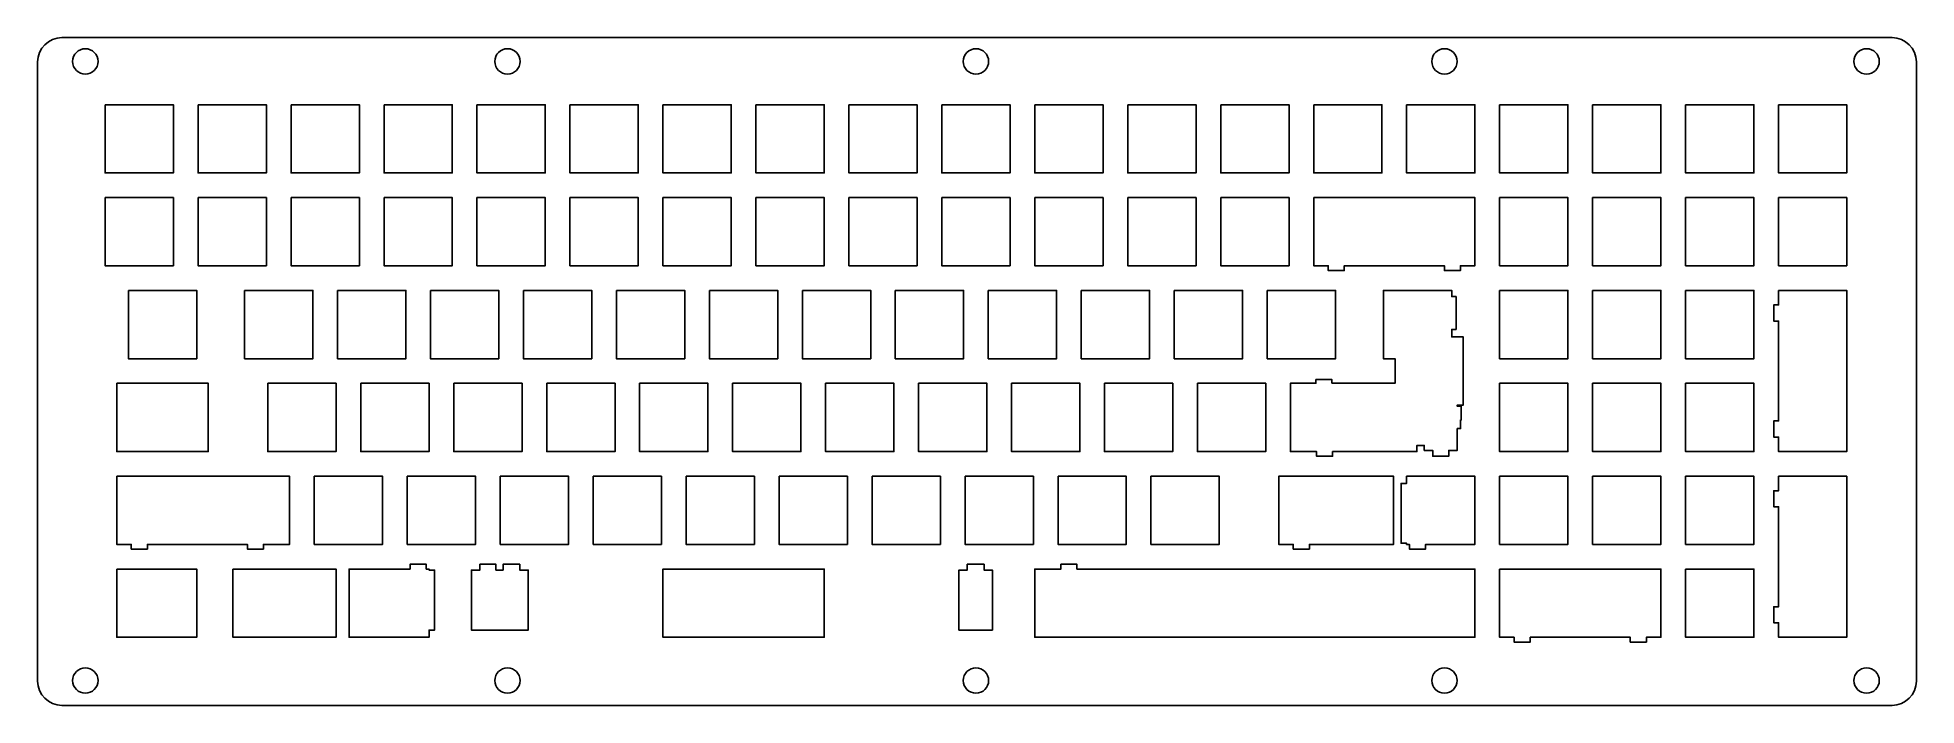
# Model space of a CAD drawing. Extents: x -372 to 13, y -61 to 76.
import ezdxf

# ---------------------------------------------------------------- set-up
doc = ezdxf.new("R2010")
doc.units = 0
doc.layers.add('LAYER_1', color=7, linetype='CONTINUOUS')

msp = doc.modelspace()

# ---------------------------------------------------------------- linework, layer by layer
at = {"layer": 'LAYER_1', "color": 1}
for points in [[(7.5463, -61.4773), (-367.4539, -61.4773), (-368.4594, -61.3754), (-369.3969, -61.0833), (-370.2461, -60.6214), (-370.9865, -60.01), (-371.5979, -59.2695), (-372.0598, -58.4203), (-372.3519, -57.4828), (-372.4538, -56.4773), (-372.4538, 70.5227), (-372.3519, 71.5282), (-372.0598, 72.4657), (-371.5979, 73.3149), (-370.9865, 74.0554), (-370.2461, 74.6668), (-369.3969, 75.1287), (-368.4594, 75.4208), (-367.4539, 75.5227), (7.5463, 75.5227), (8.5518, 75.4208), (9.4893, 75.1287), (10.3385, 74.6668), (11.0789, 74.0554), (11.6903, 73.3149), (12.1522, 72.4657), (12.4443, 71.5282), (12.5462, 70.5227), (12.5462, -56.4773), (12.4443, -57.4828), (12.1522, -58.4203), (11.6903, -59.2695), (11.0789, -60.01), (10.3385, -60.6214), (9.4893, -61.0833), (8.5518, -61.3754), (7.5463, -61.4773)], [(-362.6654, 73.2284), (-362.1414, 73.1756), (-361.6534, 73.0241), (-361.2117, 72.7844), (-360.8269, 72.4669), (-360.5094, 72.0821), (-360.2697, 71.6404), (-360.1182, 71.1524), (-360.0654, 70.6284), (-360.1182, 70.1044), (-360.2697, 69.6164), (-360.5094, 69.1747), (-360.8269, 68.7899), (-361.2117, 68.4724), (-361.6534, 68.2327), (-362.1414, 68.0812), (-362.6654, 68.0284), (-363.1894, 68.0812), (-363.6774, 68.2327), (-364.1191, 68.4724), (-364.5039, 68.7899), (-364.8214, 69.1747), (-365.0611, 69.6164), (-365.2126, 70.1044), (-365.2654, 70.6284), (-365.2126, 71.1524), (-365.0611, 71.6404), (-364.8214, 72.0821), (-364.5039, 72.4669), (-364.1191, 72.7844), (-363.6774, 73.0241), (-363.1894, 73.1756), (-362.6654, 73.2284)], [(-276.1653, 73.2284), (-275.6413, 73.1756), (-275.1533, 73.0241), (-274.7116, 72.7844), (-274.3268, 72.4669), (-274.0093, 72.0821), (-273.7696, 71.6404), (-273.6181, 71.1524), (-273.5653, 70.6284), (-273.6181, 70.1044), (-273.7696, 69.6164), (-274.0093, 69.1747), (-274.3268, 68.7899), (-274.7116, 68.4724), (-275.1533, 68.2327), (-275.6413, 68.0812), (-276.1653, 68.0284), (-276.6893, 68.0812), (-277.1773, 68.2327), (-277.619, 68.4724), (-278.0038, 68.7899), (-278.3213, 69.1747), (-278.561, 69.6164), (-278.7125, 70.1044), (-278.7653, 70.6284), (-278.7125, 71.1524), (-278.561, 71.6404), (-278.3213, 72.0821), (-278.0038, 72.4669), (-277.619, 72.7844), (-277.1773, 73.0241), (-276.6893, 73.1756), (-276.1653, 73.2284)], [(-180.1654, 73.2284), (-179.6414, 73.1756), (-179.1534, 73.0241), (-178.7117, 72.7844), (-178.3269, 72.4669), (-178.0094, 72.0821), (-177.7697, 71.6404), (-177.6182, 71.1524), (-177.5654, 70.6284), (-177.6182, 70.1044), (-177.7697, 69.6164), (-178.0094, 69.1747), (-178.3269, 68.7899), (-178.7117, 68.4724), (-179.1534, 68.2327), (-179.6414, 68.0812), (-180.1654, 68.0284), (-180.6894, 68.0812), (-181.1774, 68.2327), (-181.6191, 68.4724), (-182.0039, 68.7899), (-182.3214, 69.1747), (-182.5611, 69.6164), (-182.7126, 70.1044), (-182.7654, 70.6284), (-182.7126, 71.1524), (-182.5611, 71.6404), (-182.3214, 72.0821), (-182.0039, 72.4669), (-181.6191, 72.7844), (-181.1774, 73.0241), (-180.6894, 73.1756), (-180.1654, 73.2284)], [(-84.1654, 73.2284), (-83.6414, 73.1756), (-83.1534, 73.0241), (-82.7117, 72.7844), (-82.3269, 72.4669), (-82.0094, 72.0821), (-81.7697, 71.6404), (-81.6182, 71.1524), (-81.5654, 70.6284), (-81.6182, 70.1044), (-81.7697, 69.6164), (-82.0094, 69.1747), (-82.3269, 68.7899), (-82.7117, 68.4724), (-83.1534, 68.2327), (-83.6414, 68.0812), (-84.1654, 68.0284), (-84.6894, 68.0812), (-85.1774, 68.2327), (-85.6191, 68.4724), (-86.0039, 68.7899), (-86.3214, 69.1747), (-86.5611, 69.6164), (-86.7126, 70.1044), (-86.7654, 70.6284), (-86.7126, 71.1524), (-86.5611, 71.6404), (-86.3214, 72.0821), (-86.0039, 72.4669), (-85.6191, 72.7844), (-85.1774, 73.0241), (-84.6894, 73.1756), (-84.1654, 73.2284)], [(2.3346, 73.2284), (2.8586, 73.1756), (3.3466, 73.0241), (3.7883, 72.7844), (4.1731, 72.4669), (4.4906, 72.0821), (4.7303, 71.6404), (4.8818, 71.1524), (4.9346, 70.6284), (4.8818, 70.1044), (4.7303, 69.6164), (4.4906, 69.1747), (4.1731, 68.7899), (3.7883, 68.4724), (3.3466, 68.2327), (2.8586, 68.0812), (2.3346, 68.0284), (1.8106, 68.0812), (1.3226, 68.2327), (0.8809, 68.4724), (0.4961, 68.7899), (0.1786, 69.1747), (-0.0611, 69.6164), (-0.2126, 70.1044), (-0.2654, 70.6284), (-0.2126, 71.1524), (-0.0611, 71.6404), (0.1786, 72.0821), (0.4961, 72.4669), (0.8809, 72.7844), (1.3226, 73.0241), (1.8106, 73.1756), (2.3346, 73.2284)], [(-358.6159, 61.754), (-358.6159, 47.754), (-344.6159, 47.754), (-344.6159, 61.754), (-358.6159, 61.754)], [(-339.5659, 61.754), (-339.5659, 47.754), (-325.5659, 47.754), (-325.5659, 61.754), (-339.5659, 61.754)], [(-320.5159, 61.754), (-320.5159, 47.754), (-306.5159, 47.754), (-306.5159, 61.754), (-320.5159, 61.754)], [(-301.4659, 61.754), (-301.4659, 47.754), (-287.4659, 47.754), (-287.4659, 61.754), (-301.4659, 61.754)], [(-282.4159, 61.754), (-282.4159, 47.754), (-268.4159, 47.754), (-268.4159, 61.754), (-282.4159, 61.754)], [(-263.3669, 61.754), (-263.3669, 47.754), (-249.3669, 47.754), (-249.3669, 61.754), (-263.3669, 61.754)], [(-244.3169, 61.754), (-244.3169, 47.754), (-230.3159, 47.754), (-230.3159, 61.754), (-244.3169, 61.754)], [(-225.2659, 61.754), (-225.2659, 47.754), (-211.2659, 47.754), (-211.2659, 61.754), (-225.2659, 61.754)], [(-206.2159, 61.754), (-206.2159, 47.754), (-192.2159, 47.754), (-192.2159, 61.754), (-206.2159, 61.754)], [(-187.1659, 61.754), (-187.1659, 47.754), (-173.1659, 47.754), (-173.1659, 61.754), (-187.1659, 61.754)], [(-168.1159, 61.754), (-168.1159, 47.754), (-154.1159, 47.754), (-154.1159, 61.754), (-168.1159, 61.754)], [(-149.0659, 61.754), (-149.0659, 47.754), (-135.0659, 47.754), (-135.0659, 61.754), (-149.0659, 61.754)], [(-130.0159, 61.754), (-130.0159, 47.754), (-116.0159, 47.754), (-116.0159, 61.754), (-130.0159, 61.754)], [(-110.9659, 61.754), (-110.9659, 47.754), (-96.9659, 47.754), (-96.9659, 61.754), (-110.9659, 61.754)], [(-91.9159, 61.754), (-91.9159, 47.754), (-77.9159, 47.754), (-77.9159, 61.754), (-91.9159, 61.754)], [(-72.8659, 61.754), (-72.8659, 47.754), (-58.8659, 47.754), (-58.8659, 61.754), (-72.8659, 61.754)], [(-53.8159, 61.754), (-53.8159, 47.754), (-39.8159, 47.754), (-39.8159, 61.754), (-53.8159, 61.754)], [(-34.7659, 61.754), (-34.7659, 47.754), (-20.7659, 47.754), (-20.7659, 61.754), (-34.7659, 61.754)], [(-15.7159, 61.754), (-15.7159, 47.754), (-1.7159, 47.754), (-1.7159, 61.754), (-15.7159, 61.754)], [(-358.6159, 42.704), (-358.6159, 28.704), (-344.6159, 28.704), (-344.6159, 42.704), (-358.6159, 42.704)], [(-339.5659, 42.704), (-339.5659, 28.704), (-325.5659, 28.704), (-325.5659, 42.704), (-339.5659, 42.704)], [(-320.5159, 42.704), (-320.5159, 28.704), (-306.5159, 28.704), (-306.5159, 42.704), (-320.5159, 42.704)], [(-301.4659, 42.704), (-301.4659, 28.704), (-287.4659, 28.704), (-287.4659, 42.704), (-301.4659, 42.704)], [(-282.4159, 42.704), (-282.4159, 28.704), (-268.4159, 28.704), (-268.4159, 42.704), (-282.4159, 42.704)], [(-263.3669, 42.704), (-263.3669, 28.704), (-249.3669, 28.704), (-249.3669, 42.704), (-263.3669, 42.704)], [(-244.3169, 42.704), (-244.3169, 28.704), (-230.3159, 28.704), (-230.3159, 42.704), (-244.3169, 42.704)], [(-225.2659, 42.704), (-225.2659, 28.704), (-211.2659, 28.704), (-211.2659, 42.704), (-225.2659, 42.704)], [(-206.2159, 42.704), (-206.2159, 28.704), (-192.2159, 28.704), (-192.2159, 42.704), (-206.2159, 42.704)], [(-187.1659, 42.704), (-187.1659, 28.704), (-173.1659, 28.704), (-173.1659, 42.704), (-187.1659, 42.704)], [(-168.1159, 42.704), (-168.1159, 28.704), (-154.1159, 28.704), (-154.1159, 42.704), (-168.1159, 42.704)], [(-149.0659, 42.704), (-149.0659, 28.704), (-135.0659, 28.704), (-135.0659, 42.704), (-149.0659, 42.704)], [(-130.0159, 42.704), (-130.0159, 28.704), (-116.0159, 28.704), (-116.0159, 42.704), (-130.0159, 42.704)], [(-110.9659, 42.704), (-110.9659, 28.704), (-107.9919, 28.704), (-107.9919, 27.734), (-104.6909, 27.734), (-104.6909, 28.704), (-84.1909, 28.704), (-84.1909, 27.734), (-80.8909, 27.734), (-80.8909, 28.704), (-77.9159, 28.704), (-77.9159, 42.704), (-110.9659, 42.704)], [(-72.8659, 42.704), (-72.8659, 28.704), (-58.8659, 28.704), (-58.8659, 42.704), (-72.8659, 42.704)], [(-53.8159, 42.704), (-53.8159, 28.704), (-39.8159, 28.704), (-39.8159, 42.704), (-53.8159, 42.704)], [(-34.7659, 42.704), (-34.7659, 28.704), (-20.7659, 28.704), (-20.7659, 42.704), (-34.7659, 42.704)], [(-15.7159, 42.704), (-15.7159, 28.704), (-1.7159, 28.704), (-1.7159, 42.704), (-15.7159, 42.704)], [(-353.8539, 23.654), (-353.8539, 9.654), (-339.8539, 9.654), (-339.8539, 23.654), (-353.8539, 23.654)], [(-330.0409, 23.654), (-330.0409, 9.654), (-316.0409, 9.654), (-316.0409, 23.654), (-330.0409, 23.654)], [(-310.9909, 23.654), (-310.9909, 9.654), (-296.9909, 9.654), (-296.9909, 23.654), (-310.9909, 23.654)], [(-291.9409, 23.654), (-291.9409, 9.654), (-277.9409, 9.654), (-277.9409, 23.654), (-291.9409, 23.654)], [(-272.8909, 23.654), (-272.8909, 9.654), (-258.8909, 9.654), (-258.8909, 23.654), (-272.8909, 23.654)], [(-253.8409, 23.654), (-253.8409, 9.654), (-239.8409, 9.654), (-239.8409, 23.654), (-253.8409, 23.654)], [(-234.7909, 23.654), (-234.7909, 9.654), (-220.7909, 9.654), (-220.7909, 23.654), (-234.7909, 23.654)], [(-215.7409, 23.654), (-215.7409, 9.654), (-201.7409, 9.654), (-201.7409, 23.654), (-215.7409, 23.654)], [(-196.6909, 23.654), (-196.6909, 9.654), (-182.6909, 9.654), (-182.6909, 23.654), (-196.6909, 23.654)], [(-177.6409, 23.654), (-177.6409, 9.654), (-163.6409, 9.654), (-163.6409, 23.654), (-177.6409, 23.654)], [(-158.5909, 23.654), (-158.5909, 9.654), (-144.5909, 9.654), (-144.5909, 23.654), (-158.5909, 23.654)], [(-139.5409, 23.654), (-139.5409, 9.654), (-125.5409, 9.654), (-125.5409, 23.654), (-139.5409, 23.654)], [(-120.4909, 23.654), (-120.4909, 9.654), (-106.4919, 9.654), (-106.4919, 23.654), (-120.4909, 23.654)], [(-107.2164, 4.604), (-107.2164, 5.354), (-110.5164, 5.354), (-110.5164, 4.604), (-115.7289, 4.604), (-115.7289, -9.396), (-110.3729, -9.396), (-110.3729, -10.366), (-107.0739, -10.366), (-107.0739, -9.396), (-89.8229, -9.396), (-89.8229, -8.146), (-88.2979, -8.146), (-88.2979, -9.166), (-86.5729, -9.166), (-86.5729, -10.366), (-83.2729, -10.366), (-83.2729, -9.166), (-81.5479, -9.166), (-81.5479, -4.696), (-80.8654, -4.696), (-80.8654, -2.896), (-80.7229, -2.896), (-80.7229, -0.096), (-81.5479, -0.096), (-81.5479, 0.129), (-80.2979, 0.129), (-80.2979, 14.129), (-82.6789, 14.129), (-82.6789, 15.654), (-81.7679, 15.654), (-81.7679, 22.404), (-82.6789, 22.404), (-82.6789, 23.654), (-96.6789, 23.654), (-96.6789, 9.654), (-94.2979, 9.654), (-94.2979, 4.604), (-107.2164, 4.604)], [(-72.8659, 23.654), (-72.8659, 9.654), (-58.8659, 9.654), (-58.8659, 23.654), (-72.8659, 23.654)], [(-53.8159, 23.654), (-53.8159, 9.654), (-39.8159, 9.654), (-39.8159, 23.654), (-53.8159, 23.654)], [(-34.7659, 23.654), (-34.7659, 9.654), (-20.7659, 9.654), (-20.7659, 23.654), (-34.7659, 23.654)], [(-15.7159, 23.654), (-15.7159, 20.68), (-16.6859, 20.68), (-16.6859, 17.379), (-15.7159, 17.379), (-15.7159, -3.121), (-16.6859, -3.121), (-16.6859, -6.421), (-15.7159, -6.421), (-15.7159, -9.396), (-1.7159, -9.396), (-1.7159, 23.654), (-15.7159, 23.654)], [(-356.2349, 4.604), (-356.2349, -9.396), (-337.4729, -9.396), (-337.4729, 4.604), (-356.2349, 4.604)], [(-325.2789, 4.604), (-325.2789, -9.396), (-311.2789, -9.396), (-311.2789, 4.604), (-325.2789, 4.604)], [(-306.2289, 4.604), (-306.2289, -9.396), (-292.2289, -9.396), (-292.2289, 4.604), (-306.2289, 4.604)], [(-287.1789, 4.604), (-287.1789, -9.396), (-273.1789, -9.396), (-273.1789, 4.604), (-287.1789, 4.604)], [(-268.1289, 4.604), (-268.1289, -9.396), (-254.1289, -9.396), (-254.1289, 4.604), (-268.1289, 4.604)], [(-249.0789, 4.604), (-249.0789, -9.396), (-235.0789, -9.396), (-235.0789, 4.604), (-249.0789, 4.604)], [(-230.0289, 4.604), (-230.0289, -9.396), (-216.0289, -9.396), (-216.0289, 4.604), (-230.0289, 4.604)], [(-210.9789, 4.604), (-210.9789, -9.396), (-196.9789, -9.396), (-196.9789, 4.604), (-210.9789, 4.604)], [(-191.9289, 4.604), (-191.9289, -9.396), (-177.9289, -9.396), (-177.9289, 4.604), (-191.9289, 4.604)], [(-172.8789, 4.604), (-172.8789, -9.396), (-158.8789, -9.396), (-158.8789, 4.604), (-172.8789, 4.604)], [(-153.8289, 4.604), (-153.8289, -9.396), (-139.8289, -9.396), (-139.8289, 4.604), (-153.8289, 4.604)], [(-134.7789, 4.604), (-134.7789, -9.396), (-120.7789, -9.396), (-120.7789, 4.604), (-134.7789, 4.604)], [(-72.8659, 4.604), (-72.8659, -9.396), (-58.8659, -9.396), (-58.8659, 4.604), (-72.8659, 4.604)], [(-53.8159, 4.604), (-53.8159, -9.396), (-39.8159, -9.396), (-39.8159, 4.604), (-53.8159, 4.604)], [(-34.7659, 4.604), (-34.7659, -9.396), (-20.7659, -9.396), (-20.7659, 4.604), (-34.7659, 4.604)], [(-356.2349, -14.446), (-356.2349, -28.446), (-353.2599, -28.446), (-353.2599, -29.416), (-349.9599, -29.416), (-349.9599, -28.446), (-329.4599, -28.446), (-329.4599, -29.416), (-326.1599, -29.416), (-326.1599, -28.446), (-320.8039, -28.446), (-320.8039, -14.446), (-356.2349, -14.446)], [(-315.7539, -14.446), (-315.7539, -28.446), (-301.7539, -28.446), (-301.7539, -14.446), (-315.7539, -14.446)], [(-296.7039, -14.446), (-296.7039, -28.446), (-282.7039, -28.446), (-282.7039, -14.446), (-296.7039, -14.446)], [(-277.6539, -14.446), (-277.6539, -28.446), (-263.6539, -28.446), (-263.6539, -14.446), (-277.6539, -14.446)], [(-258.6039, -14.446), (-258.6039, -28.446), (-244.6039, -28.446), (-244.6039, -14.446), (-258.6039, -14.446)], [(-239.5539, -14.446), (-239.5539, -28.446), (-225.5539, -28.446), (-225.5539, -14.446), (-239.5539, -14.446)], [(-220.5039, -14.446), (-220.5039, -28.446), (-206.5039, -28.446), (-206.5039, -14.446), (-220.5039, -14.446)], [(-201.4539, -14.446), (-201.4539, -28.446), (-187.4539, -28.446), (-187.4539, -14.446), (-201.4539, -14.446)], [(-182.4039, -14.446), (-182.4039, -28.446), (-168.4039, -28.446), (-168.4039, -14.446), (-182.4039, -14.446)], [(-163.3539, -14.446), (-163.3539, -28.446), (-149.3539, -28.446), (-149.3539, -14.446), (-163.3539, -14.446)], [(-144.3039, -14.446), (-144.3039, -28.446), (-130.3039, -28.446), (-130.3039, -14.446), (-144.3039, -14.446)], [(-94.5849, -23.745), (-94.5849, -28.446), (-111.8349, -28.446), (-111.8349, -29.416), (-115.1349, -29.416), (-115.1349, -28.446), (-118.1099, -28.446), (-118.1099, -14.446), (-94.5849, -14.446), (-94.5849, -19.146), (-94.5849, -23.745)], [(-93.0599, -19.146), (-93.0599, -23.745), (-93.0599, -28.215), (-91.9159, -28.215), (-91.9159, -28.446), (-91.3349, -28.446), (-91.3349, -29.416), (-88.0349, -29.416), (-88.0349, -28.446), (-77.9159, -28.446), (-77.9159, -14.446), (-91.9159, -14.446), (-91.9159, -15.916), (-93.0599, -15.916), (-93.0599, -19.146)], [(-72.8659, -14.446), (-72.8659, -28.446), (-58.8659, -28.446), (-58.8659, -14.446), (-72.8659, -14.446)], [(-53.8159, -14.446), (-53.8159, -28.446), (-39.8159, -28.446), (-39.8159, -14.446), (-53.8159, -14.446)], [(-34.7659, -14.446), (-34.7659, -28.446), (-20.7659, -28.446), (-20.7659, -14.446), (-34.7659, -14.446)], [(-15.7159, -14.446), (-15.7159, -17.421), (-16.6859, -17.421), (-16.6859, -20.721), (-15.7159, -20.721), (-15.7159, -41.221), (-16.6859, -41.221), (-16.6859, -44.521), (-15.7159, -44.521), (-15.7159, -47.495), (-1.7159, -47.495), (-1.7159, -14.446), (-15.7159, -14.446)], [(-356.2349, -33.495), (-356.2349, -47.495), (-339.8539, -47.495), (-339.8539, -33.495), (-356.2349, -33.495)], [(-332.4229, -33.495), (-332.4229, -47.495), (-311.2789, -47.495), (-311.2789, -33.495), (-332.4229, -33.495)], [(-291.0919, -38.195), (-291.0919, -33.725), (-292.2289, -33.725), (-292.2289, -33.495), (-292.8169, -33.495), (-292.8169, -32.525), (-296.1169, -32.525), (-296.1169, -33.495), (-308.6099, -33.495), (-308.6099, -47.495), (-292.2289, -47.495), (-292.2289, -46.025), (-291.0919, -46.025), (-291.0919, -42.794), (-291.0919, -38.195)], [(-271.9159, -38.195), (-271.9159, -42.794), (-271.9159, -46.025), (-283.5479, -46.025), (-283.5479, -42.794), (-283.5479, -38.195), (-283.5479, -33.725), (-281.8229, -33.725), (-281.8229, -32.525), (-278.5229, -32.525), (-278.5229, -33.725), (-277.0659, -33.725), (-277.0659, -32.525), (-273.6409, -32.525), (-273.6409, -33.725), (-271.9159, -33.725), (-271.9159, -38.195)], [(-211.2659, -42.795), (-211.2659, -38.196), (-211.2659, -33.495), (-244.3169, -33.495), (-244.3169, -38.196), (-244.3169, -42.795), (-244.3169, -47.495), (-211.2659, -47.495), (-211.2659, -42.795)], [(-176.7909, -38.195), (-176.7909, -42.794), (-176.7909, -46.025), (-183.6659, -46.025), (-183.6659, -42.794), (-183.6659, -38.195), (-183.6659, -33.725), (-181.9409, -33.725), (-181.9409, -32.525), (-178.5159, -32.525), (-178.5159, -33.725), (-176.7909, -33.725), (-176.7909, -38.195)], [(-149.3539, -33.495), (-96.9659, -33.495), (-77.9159, -33.495), (-77.9159, -47.495), (-96.9659, -47.495), (-149.3539, -47.495), (-168.1159, -47.495), (-168.1159, -42.794), (-168.1159, -38.195), (-168.1159, -33.495), (-162.7659, -33.495), (-162.7659, -32.525), (-159.4659, -32.525), (-159.4659, -33.495), (-149.3539, -33.495)], [(-72.8659, -33.495), (-72.8659, -47.495), (-69.8909, -47.495), (-69.8909, -48.465), (-66.5909, -48.465), (-66.5909, -47.495), (-46.0909, -47.495), (-46.0909, -48.465), (-42.7909, -48.465), (-42.7909, -47.495), (-39.8159, -47.495), (-39.8159, -33.495), (-72.8659, -33.495)], [(-34.7659, -33.495), (-34.7659, -47.495), (-20.7659, -47.495), (-20.7659, -33.495), (-34.7659, -33.495)], [(-362.6654, -53.7716), (-362.1414, -53.8244), (-361.6534, -53.9759), (-361.2117, -54.2156), (-360.8269, -54.5331), (-360.5094, -54.9179), (-360.2697, -55.3596), (-360.1182, -55.8476), (-360.0654, -56.3716), (-360.1182, -56.8956), (-360.2697, -57.3836), (-360.5094, -57.8253), (-360.8269, -58.2101), (-361.2117, -58.5276), (-361.6534, -58.7673), (-362.1414, -58.9188), (-362.6654, -58.9716), (-363.1894, -58.9188), (-363.6774, -58.7673), (-364.1191, -58.5276), (-364.5039, -58.2101), (-364.8214, -57.8253), (-365.0611, -57.3836), (-365.2126, -56.8956), (-365.2654, -56.3716), (-365.2126, -55.8476), (-365.0611, -55.3596), (-364.8214, -54.9179), (-364.5039, -54.5331), (-364.1191, -54.2156), (-363.6774, -53.9759), (-363.1894, -53.8244), (-362.6654, -53.7716)], [(-276.1653, -53.7716), (-275.6413, -53.8244), (-275.1533, -53.9759), (-274.7116, -54.2156), (-274.3268, -54.5331), (-274.0093, -54.9179), (-273.7696, -55.3596), (-273.6181, -55.8476), (-273.5653, -56.3716), (-273.6181, -56.8956), (-273.7696, -57.3836), (-274.0093, -57.8253), (-274.3268, -58.2101), (-274.7116, -58.5276), (-275.1533, -58.7673), (-275.6413, -58.9188), (-276.1653, -58.9716), (-276.6893, -58.9188), (-277.1773, -58.7673), (-277.619, -58.5276), (-278.0038, -58.2101), (-278.3213, -57.8253), (-278.561, -57.3836), (-278.7125, -56.8956), (-278.7653, -56.3716), (-278.7125, -55.8476), (-278.561, -55.3596), (-278.3213, -54.9179), (-278.0038, -54.5331), (-277.619, -54.2156), (-277.1773, -53.9759), (-276.6893, -53.8244), (-276.1653, -53.7716)], [(-180.1654, -53.7716), (-179.6414, -53.8244), (-179.1534, -53.9759), (-178.7117, -54.2156), (-178.3269, -54.5331), (-178.0094, -54.9179), (-177.7697, -55.3596), (-177.6182, -55.8476), (-177.5654, -56.3716), (-177.6182, -56.8956), (-177.7697, -57.3836), (-178.0094, -57.8253), (-178.3269, -58.2101), (-178.7117, -58.5276), (-179.1534, -58.7673), (-179.6414, -58.9188), (-180.1654, -58.9716), (-180.6894, -58.9188), (-181.1774, -58.7673), (-181.6191, -58.5276), (-182.0039, -58.2101), (-182.3214, -57.8253), (-182.5611, -57.3836), (-182.7126, -56.8956), (-182.7654, -56.3716), (-182.7126, -55.8476), (-182.5611, -55.3596), (-182.3214, -54.9179), (-182.0039, -54.5331), (-181.6191, -54.2156), (-181.1774, -53.9759), (-180.6894, -53.8244), (-180.1654, -53.7716)], [(-84.1654, -53.7716), (-83.6414, -53.8244), (-83.1534, -53.9759), (-82.7117, -54.2156), (-82.3269, -54.5331), (-82.0094, -54.9179), (-81.7697, -55.3596), (-81.6182, -55.8476), (-81.5654, -56.3716), (-81.6182, -56.8956), (-81.7697, -57.3836), (-82.0094, -57.8253), (-82.3269, -58.2101), (-82.7117, -58.5276), (-83.1534, -58.7673), (-83.6414, -58.9188), (-84.1654, -58.9716), (-84.6894, -58.9188), (-85.1774, -58.7673), (-85.6191, -58.5276), (-86.0039, -58.2101), (-86.3214, -57.8253), (-86.5611, -57.3836), (-86.7126, -56.8956), (-86.7654, -56.3716), (-86.7126, -55.8476), (-86.5611, -55.3596), (-86.3214, -54.9179), (-86.0039, -54.5331), (-85.6191, -54.2156), (-85.1774, -53.9759), (-84.6894, -53.8244), (-84.1654, -53.7716)], [(2.3346, -53.7716), (2.8586, -53.8244), (3.3466, -53.9759), (3.7883, -54.2156), (4.1731, -54.5331), (4.4906, -54.9179), (4.7303, -55.3596), (4.8818, -55.8476), (4.9346, -56.3716), (4.8818, -56.8956), (4.7303, -57.3836), (4.4906, -57.8253), (4.1731, -58.2101), (3.7883, -58.5276), (3.3466, -58.7673), (2.8586, -58.9188), (2.3346, -58.9716), (1.8106, -58.9188), (1.3226, -58.7673), (0.8809, -58.5276), (0.4961, -58.2101), (0.1786, -57.8253), (-0.0611, -57.3836), (-0.2126, -56.8956), (-0.2654, -56.3716), (-0.2126, -55.8476), (-0.0611, -55.3596), (0.1786, -54.9179), (0.4961, -54.5331), (0.8809, -54.2156), (1.3226, -53.9759), (1.8106, -53.8244), (2.3346, -53.7716)]]:
    msp.add_lwpolyline(points, close=True, dxfattribs=at)

doc.saveas('drawing.dxf')
